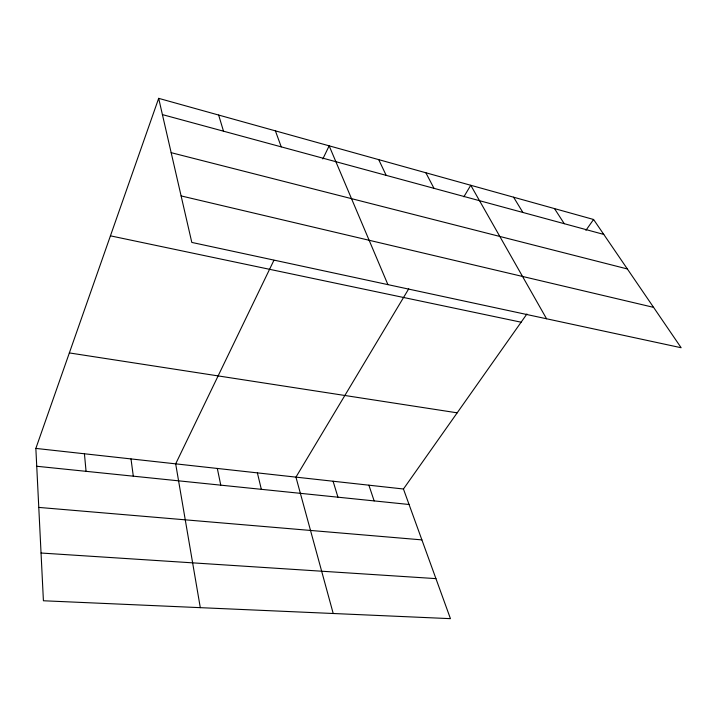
<?xml version="1.0" encoding="UTF-8"?>
<svg xmlns="http://www.w3.org/2000/svg" width="717" height="717" viewBox="0 0 717 717"><rect width="100%" height="100%" fill="white"/><g stroke="black" fill="none" stroke-linecap="round" stroke-linejoin="round"><path stroke-width="1.08" d="M526.914 313.983L403.447 489.003L450.446 618.654L43.414 600.765L35.85 448.412L158.672 98.346L593.577 219.483L681.15 347.736L191.806 242.427L158.672 98.346M273.903 260.316L175.674 463.854L200.303 607.658M322.829 158.941L329.157 145.838L387.915 284.631M408.726 288.843L295.942 477.137L333.217 613.501M463.872 196.781L470.764 185.273L546.56 318.769M585.914 230.336L593.577 219.483M41.048 553.022L435.936 578.619M38.781 507.412L421.892 539.883M36.737 466.265L409.057 504.49M35.85 448.412L403.447 489.003M69.352 352.925L457.177 412.831M110.436 235.839L521.116 322.202M181.114 195.92L653.581 307.36M171.166 152.676L627.357 268.956M162.409 114.603L603.777 234.423M554.492 208.593L564.261 223.695M513.596 197.202L522.89 212.465M425.853 172.761L434 188.338M378.71 159.631L386.176 175.351M275.4 130.861L281.234 146.86M368.897 485.194L374.149 500.905M333.091 481.232L337.949 497.195M218.649 115.052L223.507 131.193M257.376 472.87L261.338 489.326M217.314 468.452L220.773 485.158M131.005 458.916L133.299 476.178M84.436 453.771L86.058 471.329"/></g></svg>
